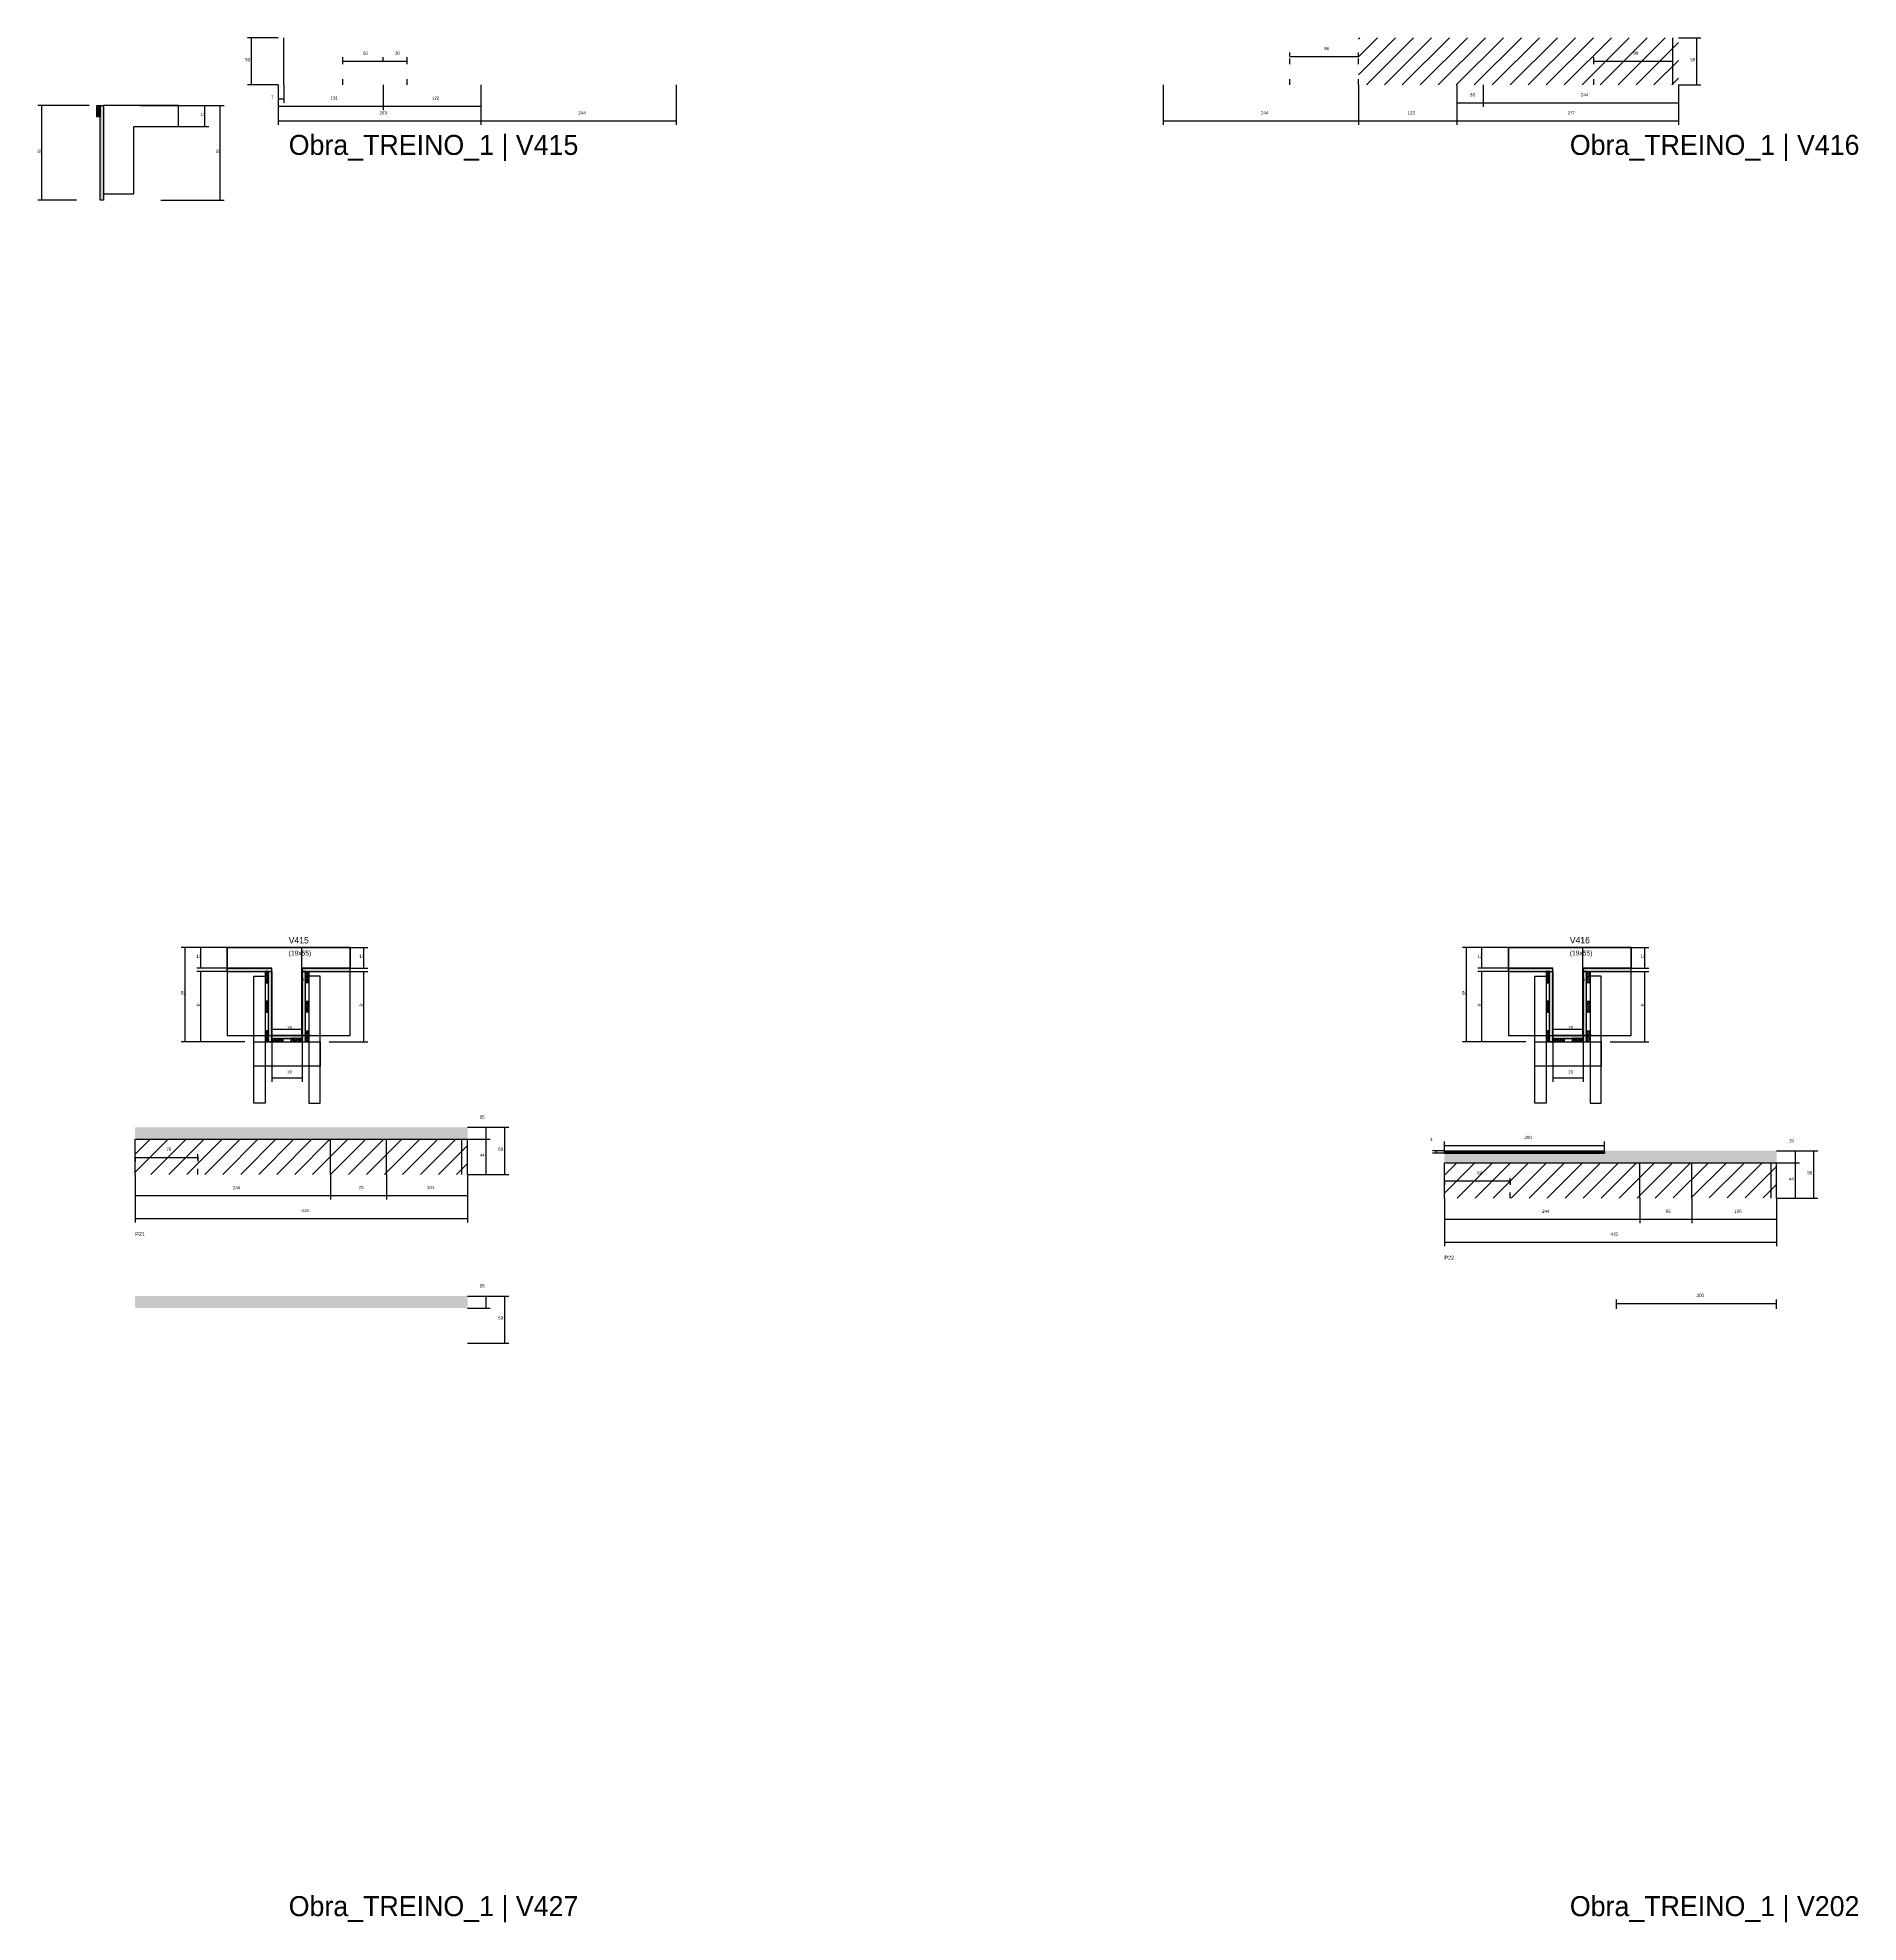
# Model space of a CAD drawing. Header units: metres. Extents: x -2848 to 22762, y -45195 to 1016.
# Drawn here: x 6087 to 8360, y -10018 to -7664 of the extents above; entities that cross this region are included whole.
import ezdxf

# ---------------------------------------------------------------- set-up
doc = ezdxf.new("R2010")
doc.units = ezdxf.units.M
for name, color, linetype in [('CONCRETO', 251, 'Continuous'), ('COTA', 4, 'Continuous'), ('Cota Seção (2x)', 4, 'Continuous'), ('Hachura', 253, 'Continuous'), ('LABEL_ID', 3, 'Continuous'), ('Madeira', 126, 'Continuous'), ('NOMENCLATURA', 7, 'Continuous'), ('Painéis', 200, 'Continuous'), ('REAPROVEITAMENTO', 251, 'Continuous'), ('SARR_2.2x7', 40, 'Continuous'), ('SARR_3.5x7', 81, 'Continuous'), ('SARR_EDITAR', 141, 'Continuous'), ('Texto Seção', 7, 'Continuous')]:
    doc.layers.add(name, color=color, linetype=linetype)

msp = doc.modelspace()

# ---------------------------------------------------------------- hatches: boundary and pattern name
at = {"layer": 'COTA'}
h = msp.add_hatch(dxfattribs=at)
h.set_pattern_fill('AR-CONC', scale=0.03)
h.paths.add_polyline_path([(6623.3, -9039.5), (6623.3, -9024.5), (6623.3, -9024.5), (6208, -9024.5), (6208, -9024.5), (6208.3, -9039.5), (6208.3, -9039.5), (6623.3, -9039.5)])
h = msp.add_hatch(dxfattribs=at)
h.set_pattern_fill('AR-CONC', scale=0.03)
h.paths.add_polyline_path([(8043.3, -9057), (7843.3, -9057), (7843.3, -9057), (7843.3, -9069), (7843.3, -9069), (8258.3, -9069), (8258.3, -9069), (8258.3, -9054), (8258.3, -9054), (8043.3, -9054), (8043.3, -9054), (8043.3, -9057)])
h = msp.add_hatch(dxfattribs=at)
h.set_pattern_fill('AR-CONC', scale=0.03)
h.paths.add_polyline_path([(6623.3, -9250.4), (6623.3, -9235.4), (6623.3, -9235.4), (6208, -9235.4), (6208, -9235.4), (6208.3, -9250.4), (6208.3, -9250.4), (6623.3, -9250.4)])
at = {"layer": 'Hachura'}
h = msp.add_hatch(dxfattribs=at)
h.set_pattern_fill('ANSI31', scale=0.5)
h.paths.add_polyline_path([(6164.7, -7762.5), (6160.3, -7762.5), (6160.3, -7762.5), (6160.3, -7748.5), (6160.3, -7748.5), (6164.7, -7748.5), (6164.7, -7748.5), (6164.7, -7762.5)])
h = msp.add_hatch(color=8, dxfattribs=at)
h.dxf.hatch_style = 1
h.paths.add_polyline_path([(6164.7, -7748.5), (6168.7, -7748.5), (6168.7, -7748.5), (6168.7, -7866.5), (6168.7, -7866.5), (6164.7, -7866.5), (6164.7, -7866.5), (6164.7, -7748.5)])
h = msp.add_hatch(color=8, dxfattribs=at)
h.dxf.hatch_style = 1
h.paths.add_polyline_path([(6378.8, -8830), (6378.8, -8826), (6378.8, -8826), (6323.2, -8826), (6323.2, -8826), (6323.2, -8830), (6323.2, -8830), (6378.8, -8830)])
h = msp.add_hatch(color=8, dxfattribs=at)
h.dxf.hatch_style = 1
h.paths.add_polyline_path([(6476.8, -8830), (6476.8, -8826), (6476.8, -8826), (6416.8, -8826), (6416.8, -8826), (6416.8, -8830), (6416.8, -8830), (6476.8, -8830)])
h = msp.add_hatch(color=8, dxfattribs=at)
h.dxf.hatch_style = 1
h.paths.add_polyline_path([(7978.8, -8830), (7978.8, -8826), (7978.8, -8826), (7923.2, -8826), (7923.2, -8826), (7923.2, -8830), (7923.2, -8830), (7978.8, -8830)])
h = msp.add_hatch(color=8, dxfattribs=at)
h.dxf.hatch_style = 1
h.paths.add_polyline_path([(8076.8, -8830), (8076.8, -8826), (8076.8, -8826), (8016.8, -8826), (8016.8, -8826), (8016.8, -8830), (8016.8, -8830), (8076.8, -8830)])
h = msp.add_hatch(dxfattribs=at)
h.set_pattern_fill('ANSI31', scale=0.5)
h.paths.add_polyline_path([(6370.4, -8844), (6374.8, -8844), (6374.8, -8844), (6374.8, -8830), (6374.8, -8830), (6370.4, -8830), (6370.4, -8830), (6370.4, -8844)])
h = msp.add_hatch(color=8, dxfattribs=at)
h.dxf.hatch_style = 1
h.paths.add_polyline_path([(6374.8, -8830), (6378.8, -8830), (6378.8, -8830), (6378.8, -8918), (6378.8, -8918), (6374.8, -8918), (6374.8, -8918), (6374.8, -8830)])
h = msp.add_hatch(color=8, dxfattribs=at)
h.dxf.hatch_style = 1
h.paths.add_polyline_path([(6420.8, -8828), (6416.8, -8828), (6416.8, -8828), (6416.8, -8918), (6416.8, -8918), (6420.8, -8918), (6420.8, -8918), (6420.8, -8828)])
h = msp.add_hatch(dxfattribs=at)
h.set_pattern_fill('ANSI31', scale=0.5)
h.paths.add_polyline_path([(6425.2, -8844), (6420.8, -8844), (6420.8, -8844), (6420.8, -8830), (6420.8, -8830), (6425.2, -8830), (6425.2, -8830), (6425.2, -8844)])
h = msp.add_hatch(dxfattribs=at)
h.set_pattern_fill('ANSI31', scale=0.5)
h.paths.add_polyline_path([(7970.4, -8844), (7974.8, -8844), (7974.8, -8844), (7974.8, -8830), (7974.8, -8830), (7970.4, -8830), (7970.4, -8830), (7970.4, -8844)])
h = msp.add_hatch(color=8, dxfattribs=at)
h.dxf.hatch_style = 1
h.paths.add_polyline_path([(7974.8, -8830), (7978.8, -8830), (7978.8, -8830), (7978.8, -8918), (7978.8, -8918), (7974.8, -8918), (7974.8, -8918), (7974.8, -8830)])
h = msp.add_hatch(color=8, dxfattribs=at)
h.dxf.hatch_style = 1
h.paths.add_polyline_path([(8020.8, -8828), (8016.8, -8828), (8016.8, -8828), (8016.8, -8918), (8016.8, -8918), (8020.8, -8918), (8020.8, -8918), (8020.8, -8828)])
h = msp.add_hatch(dxfattribs=at)
h.set_pattern_fill('ANSI31', scale=0.5)
h.paths.add_polyline_path([(8025.2, -8844), (8020.8, -8844), (8020.8, -8844), (8020.8, -8830), (8020.8, -8830), (8025.2, -8830), (8025.2, -8830), (8025.2, -8844)])
h = msp.add_hatch(dxfattribs=at)
h.set_pattern_fill('ANSI31', scale=0.5)
h.paths.add_polyline_path([(6370.4, -8881), (6374.8, -8881), (6374.8, -8881), (6374.8, -8867), (6374.8, -8867), (6370.4, -8867), (6370.4, -8867), (6370.4, -8881)])
h = msp.add_hatch(dxfattribs=at)
h.set_pattern_fill('ANSI31', scale=0.5)
h.paths.add_polyline_path([(6425.2, -8881), (6420.8, -8881), (6420.8, -8881), (6420.8, -8867), (6420.8, -8867), (6425.2, -8867), (6425.2, -8867), (6425.2, -8881)])
h = msp.add_hatch(dxfattribs=at)
h.set_pattern_fill('ANSI31', scale=0.5)
h.paths.add_polyline_path([(7970.4, -8881), (7974.8, -8881), (7974.8, -8881), (7974.8, -8867), (7974.8, -8867), (7970.4, -8867), (7970.4, -8867), (7970.4, -8881)])
h = msp.add_hatch(dxfattribs=at)
h.set_pattern_fill('ANSI31', scale=0.5)
h.paths.add_polyline_path([(8025.2, -8881), (8020.8, -8881), (8020.8, -8881), (8020.8, -8867), (8020.8, -8867), (8025.2, -8867), (8025.2, -8867), (8025.2, -8881)])
h = msp.add_hatch(dxfattribs=at)
h.set_pattern_fill('ANSI31', scale=0.5)
h.paths.add_polyline_path([(6370.4, -8918), (6374.8, -8918), (6374.8, -8918), (6374.8, -8904), (6374.8, -8904), (6370.4, -8904), (6370.4, -8904), (6370.4, -8918)])
h = msp.add_hatch(color=8, dxfattribs=at)
h.dxf.hatch_style = 1
h.paths.add_polyline_path([(6416.8, -8913.6), (6416.8, -8910), (6416.8, -8910), (6378.8, -8910), (6378.8, -8910), (6378.8, -8913.6), (6378.8, -8913.6), (6416.8, -8913.6)])
h = msp.add_hatch(dxfattribs=at)
h.set_pattern_fill('ANSI31', scale=0.5)
h.paths.add_polyline_path([(6378.8, -8918), (6378.8, -8913.6), (6378.8, -8913.6), (6392.8, -8913.6), (6392.8, -8913.6), (6392.8, -8918), (6392.8, -8918), (6378.8, -8918)])
h = msp.add_hatch(dxfattribs=at)
h.set_pattern_fill('ANSI31', scale=0.5)
h.paths.add_polyline_path([(6416.8, -8918), (6416.8, -8913.6), (6416.8, -8913.6), (6402.8, -8913.6), (6402.8, -8913.6), (6402.8, -8918), (6402.8, -8918), (6416.8, -8918)])
h = msp.add_hatch(dxfattribs=at)
h.set_pattern_fill('ANSI31', scale=0.5)
h.paths.add_polyline_path([(6425.2, -8918), (6420.8, -8918), (6420.8, -8918), (6420.8, -8904), (6420.8, -8904), (6425.2, -8904), (6425.2, -8904), (6425.2, -8918)])
h = msp.add_hatch(dxfattribs=at)
h.set_pattern_fill('ANSI31', scale=0.5)
h.paths.add_polyline_path([(7970.4, -8918), (7974.8, -8918), (7974.8, -8918), (7974.8, -8904), (7974.8, -8904), (7970.4, -8904), (7970.4, -8904), (7970.4, -8918)])
h = msp.add_hatch(color=8, dxfattribs=at)
h.dxf.hatch_style = 1
h.paths.add_polyline_path([(8016.8, -8913.6), (8016.8, -8910), (8016.8, -8910), (7978.8, -8910), (7978.8, -8910), (7978.8, -8913.6), (7978.8, -8913.6), (8016.8, -8913.6)])
h = msp.add_hatch(dxfattribs=at)
h.set_pattern_fill('ANSI31', scale=0.5)
h.paths.add_polyline_path([(7978.8, -8918), (7978.8, -8913.6), (7978.8, -8913.6), (7992.8, -8913.6), (7992.8, -8913.6), (7992.8, -8918), (7992.8, -8918), (7978.8, -8918)])
h = msp.add_hatch(dxfattribs=at)
h.set_pattern_fill('ANSI31', scale=0.5)
h.paths.add_polyline_path([(8016.8, -8918), (8016.8, -8913.6), (8016.8, -8913.6), (8002.8, -8913.6), (8002.8, -8913.6), (8002.8, -8918), (8002.8, -8918), (8016.8, -8918)])
h = msp.add_hatch(dxfattribs=at)
h.set_pattern_fill('ANSI31', scale=0.5)
h.paths.add_polyline_path([(8025.2, -8918), (8020.8, -8918), (8020.8, -8918), (8020.8, -8904), (8020.8, -8904), (8025.2, -8904), (8025.2, -8904), (8025.2, -8918)])
at = {"layer": 'REAPROVEITAMENTO'}
h = msp.add_hatch(dxfattribs=at)
h.set_pattern_fill('ANSI31', scale=5)
h.paths.add_polyline_path([(7736.1, -7663.6), (7736.1, -7722.6), (7736.1, -7722.6), (8135.8, -7722.6), (8135.8, -7722.6), (8135.8, -7663.6), (8135.8, -7663.6), (7736.1, -7663.6)])
h = msp.add_hatch(dxfattribs=at)
h.set_pattern_fill('ANSI31', scale=5)
h.paths.add_polyline_path([(6623.3, -9083.5), (6623.3, -9039.5), (6623.3, -9039.5), (6208.3, -9039.5), (6208.3, -9039.5), (6208.3, -9083.5), (6208.3, -9083.5), (6623.3, -9083.5)])
h = msp.add_hatch(dxfattribs=at)
h.set_pattern_fill('ANSI31', scale=5)
h.paths.add_polyline_path([(8258.3, -9112.8), (8258.3, -9068.8), (8258.3, -9068.8), (7843.3, -9069.3), (7843.3, -9069.3), (7843.3, -9113.3), (7843.3, -9113.3), (8258.3, -9112.8)])

# ---------------------------------------------------------------- linework, layer by layer
at = {"layer": 'CONCRETO'}
for points in [[(6262.3, -7774.5), (6262.3, -7748.5), (6206.7, -7748.5), (6206.7, -7748.5), (6168.7, -7748.5), (6168.7, -7858.5), (6206.7, -7858.5), (6206.7, -7774.5)], [(6323.2, -8826), (6323.2, -8800), (6476.8, -8800), (6476.8, -8826), (6416.8, -8826), (6416.8, -8910), (6378.8, -8910), (6378.8, -8826)], [(6323.2, -8910), (6476.8, -8910), (6476.8, -8800), (6323.2, -8800)], [(7923.2, -8826), (7923.2, -8800), (8076.8, -8800), (8076.8, -8826), (8016.8, -8826), (8016.8, -8910), (7978.8, -8910), (7978.8, -8826)], [(7923.2, -8910), (8076.8, -8910), (8076.8, -8800), (7923.2, -8800)]]:
    msp.add_lwpolyline(points, close=True, dxfattribs=at)
at = {"layer": 'COTA'}
for p, q in [((8135.8, -7663.6), (8163.5, -7663.6)), ((8158.5, -7722.6), (8158.5, -7663.6)), ((6467.8, -7693.1), (6467.8, -7688.1)), ((6467.8, -7693.1), (6517.8, -7693.1)), ((6517.8, -7693.1), (6517.8, -7688.1)), ((7650.1, -7687.2), (7650.1, -7682.2)), ((7650.1, -7687.2), (7736.1, -7687.2)), ((7736.1, -7687.2), (7736.1, -7682.2)), ((8029.8, -7693.1), (8029.8, -7688.1)), ((8029.8, -7693.1), (8128.8, -7693.1)), ((8128.8, -7693.1), (8128.8, -7688.1)), ((6386.8, -7722.6), (6386.8, -7754.2)), ((6386.8, -7722.6), (6386.8, -7744.9)), ((6386.8, -7739.9), (6393.8, -7739.9)), ((6393.8, -7722.6), (6393.8, -7744.9)), ((6517.8, -7722.6), (6517.8, -7754.2)), ((6517.8, -7722.6), (6517.8, -7754.2)), ((6639.8, -7722.6), (6639.8, -7754.2)), ((7858.8, -7722.6), (7858.8, -7772.6)), ((7858.8, -7722.6), (7858.8, -7750)), ((7858.8, -7722.6), (7858.8, -7772.6)), ((7891.8, -7722.6), (7891.8, -7750)), ((7891.8, -7722.6), (7891.8, -7750)), ((8135.8, -7722.6), (8163.5, -7722.6)), ((8135.8, -7722.6), (8135.8, -7772.6)), ((8135.8, -7722.6), (8135.8, -7750)), ((6150.7, -7748.5), (6086.8, -7748.5)), ((6091.8, -7866.5), (6091.8, -7748.5)), ((6214.7, -7748.5), (6319.6, -7748.5)), ((6262.3, -7748.5), (6300.3, -7748.5)), ((6295.3, -7774.5), (6295.3, -7748.5)), ((6314.6, -7866.5), (6314.6, -7748.5)), ((6386.8, -7749.2), (6517.8, -7749.2)), ((6517.8, -7749.2), (6639.8, -7749.2)), ((7736.1, -7745.1), (7736.1, -7772.6)), ((7736.1, -7767.6), (7858.8, -7767.6)), ((7858.8, -7745), (7891.8, -7745)), ((7858.8, -7767.6), (8135.8, -7767.6)), ((7891.8, -7745), (8135.8, -7745)), ((6262.3, -7774.5), (6300.3, -7774.5)), ((6135.1, -7866.5), (6086.8, -7866.5)), ((6240.3, -7866.5), (6319.6, -7866.5)), ((6323.2, -8800), (6265.8, -8800)), ((6270.8, -8918), (6270.8, -8800)), ((6323.2, -8800), (6285.2, -8800)), ((6290.2, -8826), (6290.2, -8800)), ((6476.8, -8800), (6498.7, -8800)), ((6493.7, -8826), (6493.7, -8800)), ((7923.2, -8800), (7865.8, -8800)), ((7870.8, -8918), (7870.8, -8800)), ((7923.2, -8800), (7885.1, -8800)), ((7890.1, -8826), (7890.1, -8800)), ((8076.8, -8800), (8098.7, -8800)), ((8093.7, -8826), (8093.7, -8800)), ((6323.2, -8826), (6285.2, -8826)), ((6476.8, -8826), (6498.7, -8826)), ((7923.2, -8826), (7885.1, -8826)), ((8076.8, -8826), (8098.7, -8826)), ((6323.2, -8830), (6285.2, -8830)), ((6290.2, -8918), (6290.2, -8830)), ((6476.8, -8830), (6498.7, -8830)), ((6493.7, -8918), (6493.7, -8830)), ((7923.2, -8830), (7885.1, -8830)), ((7890.1, -8918), (7890.1, -8830)), ((8076.8, -8830), (8098.7, -8830)), ((8093.7, -8918), (8093.7, -8830)), ((6345.2, -8918), (6265.8, -8918)), ((6345.2, -8918), (6285.2, -8918)), ((6378.8, -8918), (6378.8, -8967.8)), ((6416.8, -8918), (6416.8, -8967.8)), ((6450.4, -8918), (6498.7, -8918)), ((7945.2, -8918), (7865.8, -8918)), ((7945.2, -8918), (7885.1, -8918)), ((7978.8, -8918), (7978.8, -8967.8)), ((8016.8, -8918), (8016.8, -8967.8)), ((8050.4, -8918), (8098.7, -8918)), ((6378.8, -8962.8), (6416.8, -8962.8)), ((7978.8, -8962.8), (8016.8, -8962.8)), ((6623.3, -9024.5), (6651.6, -9024.5)), ((6623.3, -9024.5), (6674.8, -9024.5)), ((6623.3, -9039.5), (6651.6, -9039.5)), ((6623.3, -9039.5), (6651.6, -9039.5)), ((6646.6, -9039.5), (6646.6, -9024.5)), ((6646.6, -9083.5), (6646.6, -9039.5)), ((6669.8, -9083.5), (6669.8, -9024.5)), ((6208.3, -9061.5), (6208.3, -9067.2)), ((6208.3, -9062.2), (6286.3, -9062.2)), ((6286.3, -9061.5), (6286.3, -9067.2)), ((7843.3, -9054), (7828.5, -9054)), ((7843.3, -9057), (7828.5, -9057)), ((7833.5, -9057), (7833.5, -9054)), ((7843.3, -9054), (7843.3, -9042.4)), ((7843.3, -9047.4), (8043.3, -9047.4)), ((8043.3, -9054), (8043.3, -9042.4)), ((8258.3, -9054), (8286.7, -9054)), ((8258.3, -9054), (8309.8, -9054)), ((8281.7, -9069), (8281.7, -9054)), ((8304.8, -9113), (8304.8, -9054)), ((6208.3, -9083.5), (6208.3, -9115)), ((6208.3, -9083.5), (6208.3, -9143.6)), ((6452.3, -9083.5), (6452.3, -9115)), ((6452.3, -9083.5), (6452.3, -9115)), ((6522.3, -9083.5), (6522.3, -9115)), ((6522.3, -9083.5), (6522.3, -9115)), ((6623.3, -9083.5), (6623.3, -9115)), ((6623.3, -9083.5), (6623.3, -9143.6)), ((6623.3, -9083.5), (6651.6, -9083.5)), ((6623.3, -9083.5), (6674.8, -9083.5)), ((8258.3, -9069), (8286.7, -9069)), ((8258.3, -9069), (8286.7, -9069)), ((8281.7, -9113), (8281.7, -9069)), ((6208.3, -9110), (6452.3, -9110)), ((6452.3, -9110), (6522.3, -9110)), ((6522.3, -9110), (6623.3, -9110)), ((7843.3, -9091), (7843.3, -9096.7)), ((7843.3, -9091.7), (7925.3, -9091.7)), ((7925.3, -9091), (7925.3, -9096.7)), ((7843.3, -9113), (7843.3, -9144.6)), ((7843.3, -9113), (7843.3, -9173.1)), ((8087.3, -9113), (8087.3, -9144.6)), ((8087.3, -9113), (8087.3, -9144.6)), ((8152.3, -9113), (8152.3, -9144.6)), ((8152.3, -9113), (8152.3, -9144.6)), ((8258.3, -9113), (8258.3, -9144.6)), ((8258.3, -9113), (8258.3, -9173.1)), ((8258.3, -9113), (8286.7, -9113)), ((8258.3, -9113), (8309.8, -9113)), ((6208.3, -9138.6), (6623.3, -9138.6)), ((7843.3, -9139.6), (8087.3, -9139.6)), ((8087.3, -9139.6), (8152.3, -9139.6)), ((8152.3, -9139.6), (8258.3, -9139.6)), ((7843.3, -9168.1), (8258.3, -9168.1)), ((6623.3, -9235.4), (6651.6, -9235.4)), ((6623.3, -9235.4), (6674.8, -9235.4)), ((6623.3, -9250.4), (6651.6, -9250.4)), ((6646.6, -9250.4), (6646.6, -9235.4)), ((6669.8, -9294.4), (6669.8, -9235.4)), ((8058.3, -9251.3), (8058.3, -9239.7)), ((8058.3, -9244.7), (8258.3, -9244.7)), ((8258.3, -9251.3), (8258.3, -9239.7)), ((6623.3, -9294.4), (6674.8, -9294.4))]:
    msp.add_line(p, q, dxfattribs=at)
at = {"layer": 'Cota Seção (2x)'}
for p, q in [((6386.8, -7663.6), (6348.6, -7663.6)), ((6353.6, -7722.6), (6353.6, -7663.6)), ((6517.8, -7693.1), (6517.8, -7688.1)), ((6517.8, -7693.1), (6547.8, -7693.1)), ((6547.8, -7693.1), (6547.8, -7688.1)), ((6386.8, -7722.6), (6348.6, -7722.6)), ((6386.8, -7722.6), (6386.8, -7772.6)), ((6639.8, -7722.6), (6639.8, -7772.6)), ((6639.8, -7722.6), (6639.8, -7772.6)), ((6883.8, -7722.6), (6883.8, -7772.6)), ((7492.1, -7722.6), (7492.1, -7772.6)), ((7736.1, -7722.6), (7736.1, -7772.6)), ((6386.8, -7767.6), (6639.8, -7767.6)), ((6639.8, -7767.6), (6883.8, -7767.6)), ((7492.1, -7767.6), (7736.1, -7767.6)), ((6427.8, -8800), (6411.3, -8800)), ((6416.3, -8910), (6416.3, -8800)), ((8027.8, -8800), (8011.3, -8800)), ((8016.3, -8910), (8016.3, -8800)), ((6378.8, -8918), (6378.8, -8897)), ((6416.8, -8918), (6416.8, -8897)), ((7978.8, -8918), (7978.8, -8897)), ((8016.8, -8918), (8016.8, -8897)), ((6378.8, -8902), (6416.8, -8902)), ((6427.8, -8910), (6411.3, -8910)), ((7978.8, -8902), (8016.8, -8902)), ((8027.8, -8910), (8011.3, -8910))]:
    msp.add_line(p, q, dxfattribs=at)
at = {"layer": 'Madeira'}
for points in [[(6164.7, -7762.5), (6160.3, -7762.5), (6160.3, -7748.5), (6164.7, -7748.5)], [(6370.4, -8844), (6374.8, -8844), (6374.8, -8830), (6370.4, -8830)], [(6425.2, -8844), (6420.8, -8844), (6420.8, -8830), (6425.2, -8830)], [(7970.4, -8844), (7974.8, -8844), (7974.8, -8830), (7970.4, -8830)], [(8025.2, -8844), (8020.8, -8844), (8020.8, -8830), (8025.2, -8830)], [(6370.4, -8881), (6374.8, -8881), (6374.8, -8867), (6370.4, -8867)], [(6425.2, -8881), (6420.8, -8881), (6420.8, -8867), (6425.2, -8867)], [(7970.4, -8881), (7974.8, -8881), (7974.8, -8867), (7970.4, -8867)], [(8025.2, -8881), (8020.8, -8881), (8020.8, -8867), (8025.2, -8867)], [(6370.4, -8918), (6374.8, -8918), (6374.8, -8904), (6370.4, -8904)], [(6378.8, -8918), (6378.8, -8913.6), (6392.8, -8913.6), (6392.8, -8918)], [(6416.8, -8918), (6416.8, -8913.6), (6402.8, -8913.6), (6402.8, -8918)], [(6425.2, -8918), (6420.8, -8918), (6420.8, -8904), (6425.2, -8904)], [(7970.4, -8918), (7974.8, -8918), (7974.8, -8904), (7970.4, -8904)], [(7978.8, -8918), (7978.8, -8913.6), (7992.8, -8913.6), (7992.8, -8918)], [(8016.8, -8918), (8016.8, -8913.6), (8002.8, -8913.6), (8002.8, -8918)], [(8025.2, -8918), (8020.8, -8918), (8020.8, -8904), (8025.2, -8904)]]:
    msp.add_lwpolyline(points, close=True, dxfattribs=at)
at = {"layer": 'Painéis'}
for p, q in [((6323.2, -8826), (6378.8, -8826)), ((6323.2, -8830), (6323.2, -8826)), ((6378.8, -8830), (6378.8, -8826)), ((6416.8, -8826), (6476.8, -8826)), ((6416.8, -8830), (6416.8, -8826)), ((6476.8, -8830), (6476.8, -8826)), ((7923.2, -8826), (7978.8, -8826)), ((7923.2, -8830), (7923.2, -8826)), ((7978.8, -8830), (7978.8, -8826)), ((8016.8, -8826), (8076.8, -8826)), ((8016.8, -8830), (8016.8, -8826)), ((8076.8, -8830), (8076.8, -8826)), ((6378.8, -8918), (6378.8, -8830)), ((6416.8, -8918), (6416.8, -8830)), ((7978.8, -8918), (7978.8, -8830)), ((8016.8, -8918), (8016.8, -8830)), ((6378.8, -8910), (6416.8, -8910)), ((6378.8, -8913.6), (6378.8, -8910)), ((6416.8, -8913.6), (6416.8, -8910)), ((7978.8, -8910), (8016.8, -8910)), ((7978.8, -8913.6), (7978.8, -8910)), ((8016.8, -8913.6), (8016.8, -8910)), ((6208.3, -9039.5), (6623.3, -9039.5)), ((6208.3, -9083.5), (6208.3, -9039.5)), ((6452.3, -9083.5), (6452.3, -9039.5)), ((6522.3, -9083.5), (6522.3, -9039.5)), ((6623.3, -9083.5), (6623.3, -9039.5)), ((7843.3, -9054), (8043.3, -9054)), ((7843.3, -9057), (8043.3, -9057)), ((7843.3, -9069), (8258.3, -9069)), ((7843.3, -9113), (7843.3, -9069)), ((8087.3, -9113), (8087.3, -9069)), ((8152.3, -9113), (8152.3, -9069)), ((8258.3, -9113), (8258.3, -9069))]:
    msp.add_line(p, q, dxfattribs=at)
for points in [[(6164.7, -7748.5), (6168.7, -7748.5), (6168.7, -7866.5), (6164.7, -7866.5)], [(6378.8, -8830), (6378.8, -8826), (6323.2, -8826), (6323.2, -8830)], [(6476.8, -8830), (6476.8, -8826), (6416.8, -8826), (6416.8, -8830)], [(7978.8, -8830), (7978.8, -8826), (7923.2, -8826), (7923.2, -8830)], [(8076.8, -8830), (8076.8, -8826), (8016.8, -8826), (8016.8, -8830)], [(6374.8, -8830), (6378.8, -8830), (6378.8, -8918), (6374.8, -8918)], [(6420.8, -8830), (6416.8, -8830), (6416.8, -8918), (6420.8, -8918)], [(7974.8, -8830), (7978.8, -8830), (7978.8, -8918), (7974.8, -8918)], [(8020.8, -8830), (8016.8, -8830), (8016.8, -8918), (8020.8, -8918)], [(6416.8, -8913.6), (6416.8, -8910), (6378.8, -8910), (6378.8, -8913.6)], [(8016.8, -8913.6), (8016.8, -8910), (7978.8, -8910), (7978.8, -8913.6)], [(7843.3, -9054), (8043.3, -9054), (8043.3, -9057), (7843.3, -9057)]]:
    msp.add_lwpolyline(points, close=True, dxfattribs=at)
at = {"layer": 'SARR_2.2x7'}
for p, q in [((6393.8, -7722.6), (6393.8, -7663.6)), ((8128.8, -7722.6), (8128.8, -7663.6)), ((6467.8, -7696.6), (6467.8, -7689.6)), ((6547.8, -7696.6), (6547.8, -7689.6)), ((7650.1, -7696.6), (7650.1, -7689.6)), ((7736.1, -7696.6), (7736.1, -7689.6)), ((8029.8, -7696.6), (8029.8, -7689.6)), ((6467.8, -7722.6), (6467.8, -7715.6)), ((6547.8, -7722.6), (6547.8, -7715.6)), ((7650.1, -7722.6), (7650.1, -7715.6)), ((7736.1, -7722.6), (7736.1, -7715.6)), ((8029.8, -7722.6), (8029.8, -7715.6)), ((6616.3, -9083.5), (6616.3, -9039.5)), ((6286.3, -9065), (6286.3, -9058)), ((6286.3, -9083.5), (6286.3, -9076.5)), ((8251.3, -9113), (8251.3, -9069)), ((7925.3, -9095), (7925.3, -9088)), ((7925.3, -9113), (7925.3, -9106))]:
    msp.add_line(p, q, dxfattribs=at)
at = {"layer": 'SARR_3.5x7'}
for points in [[(6356.4, -8836), (6370.4, -8836), (6370.4, -8994.5), (6356.4, -8994.5)], [(6439.2, -8836), (6425.2, -8836), (6425.2, -8994.5), (6439.2, -8994.5)], [(7956.4, -8836), (7970.4, -8836), (7970.4, -8994.5), (7956.4, -8994.5)], [(8039.2, -8836), (8025.2, -8836), (8025.2, -8994.5), (8039.2, -8994.5)], [(6356.4, -8918), (6439.2, -8918), (6439.2, -8948.1), (6356.4, -8948.1)], [(7956.4, -8918), (8039.2, -8918), (8039.2, -8948.1), (7956.4, -8948.1)]]:
    msp.add_lwpolyline(points, close=True, dxfattribs=at)
at = {"layer": 'SARR_EDITAR'}
msp.add_line((7843.3, -9055.5), (8043.3, -9055.5), dxfattribs=at)

# ---------------------------------------------------------------- texts
at = {"layer": 'COTA'}
for s, p in [('50', (6492.8, -7685)), ('86', (7693.1, -7679.1)), ('99', (8079.3, -7685)), ('59', (8150.4, -7693.1)), ('7', (6377.9, -7739.9)), ('131', (6452.3, -7741)), ('122', (6578.8, -7741.2)), ('33', (7875.3, -7736.8)), ('244', (8013.8, -7736.9)), ('13', (6289.8, -7761.5)), ('123', (7797.4, -7759.5)), ('277', (7997.3, -7759.5)), ('59', (6086.3, -7807.5)), ('59', (6309.1, -7807.5)), ('13', (6284.7, -8813)), ('13', (6488.2, -8813)), ('13', (7884.6, -8813)), ('13', (8088.2, -8813)), ('59', (6265.3, -8859)), ('44', (6284.7, -8874)), ('44', (6488.2, -8874)), ('59', (7865.3, -8859)), ('44', (7884.6, -8874)), ('44', (8088.2, -8874)), ('19', (6397.8, -8957.3)), ('19', (7997.8, -8957.3)), ('15', (6638.5, -9013.8)), ('3', (7825.3, -9041.9)), ('200', (7943.3, -9039.3)), ('15', (8273.5, -9043.4)), ('78', (6247.3, -9054.1)), ('44', (6638.6, -9061.5)), ('59', (6661.6, -9054)), ('82', (7884.3, -9083.6)), ('59', (8296.7, -9083.5)), ('244', (6330.3, -9102)), ('70', (6487.3, -9101.9)), ('101', (6572.8, -9101.9)), ('44', (8273.6, -9091)), ('415', (6415.8, -9130.5)), ('244', (7965.3, -9131.5)), ('65', (8119.8, -9131.5)), ('106', (8205.3, -9131.5)), ('415', (8050.8, -9160)), ('15', (6638.5, -9224.7)), ('200', (8158.3, -9236.6)), ('59', (6661.6, -9264.9))]:
    msp.add_text(s, height=4, dxfattribs=at).set_placement(p)
at = {"layer": 'Cota Seção (2x)'}
for s, p in [('59', (6345.5, -7693.1)), ('30', (6532.8, -7684.9)), ('253', (6513.3, -7759.4)), ('244', (6761.8, -7759.5)), ('244', (7614.1, -7759.5)), ('55', (6416.3, -8842)), ('55', (8016.3, -8842)), ('19', (6397.8, -8902)), ('19', (7997.8, -8902))]:
    msp.add_text(s, height=4, dxfattribs=at).set_placement(p)
at = {"layer": 'LABEL_ID'}
for s, p in [('Obra_TREINO_1 | V415', (6400, -7810)), ('Obra_TREINO_1 | V416', (8000, -7810)), ('Obra_TREINO_1 | V427', (6400, -10010)), ('Obra_TREINO_1 | V202', (8000, -10010))]:
    msp.add_text(s, height=25, dxfattribs=at).set_placement(p)
at = {"layer": 'NOMENCLATURA'}
for s, p in [('P21', (6208.2, -9160.5)), ('P22', (7843.2, -9190.1))]:
    msp.add_text(s, height=5, dxfattribs=at).set_placement(p)
at = {"layer": 'Texto Seção'}
for s, height, p in [('V415', 8, (6400, -8795)), ('(19x55)', 6, (6400, -8810)), ('V416', 8, (8000, -8795)), ('(19x55)', 6, (8000, -8810))]:
    msp.add_text(s, height=height, dxfattribs=at).set_placement(p)

doc.saveas('drawing.dxf')
